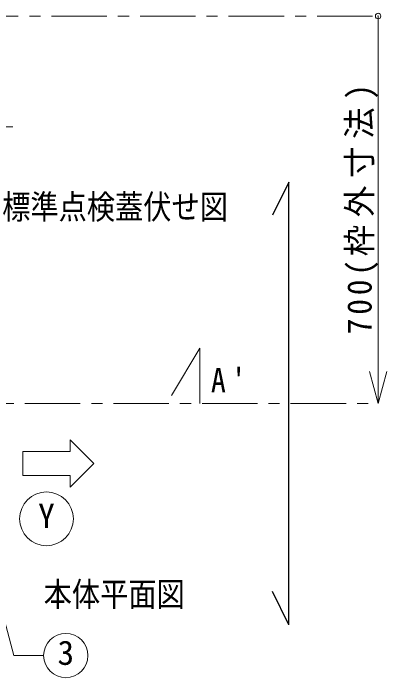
# Model space of a CAD drawing. Units: millimetres at full size, sheet at 1:10; details may follow other scales. Extents: x -2125 to 1925, y -1405 to 1405.
# Drawn here: x 234 to 571, y 407 to 1008 of the extents above; entities that cross this region are included whole.
import ezdxf
from ezdxf.enums import TextEntityAlignment as Align

# ---------------------------------------------------------------- set-up
doc = ezdxf.new("R2010")
doc.units = ezdxf.units.MM
doc.header["$LTSCALE"] = 10
doc.header["$PDMODE"] = 32
doc.header["$PDSIZE"] = 5
doc.linetypes.add('CHAIN1', pattern=[8, 5, -1, 1, -1])
doc.layers.add('0-A', color=4, linetype='Continuous', lineweight=9)
doc.styles.add('ＭＳ ゴシック', font='')
doc.styles.get('ＭＳ ゴシック').set_extended_font_data('MS Gothic')

msp = doc.modelspace()

# ---------------------------------------------------------------- linework, layer by layer
at = {"layer": '0-A', "linetype": 'CHAIN1'}
for p, q in [((188.2, 1005.02), (563.2, 1005.02)), ((163.2, 905.02), (243.1, 905.02)), ((402.2, 705.02), (372.2, 655.02)), ((402.2, 705.02), (402.2, 655.02)), ((-1355.8, 655.02), (563.2, 655.02))]:
    msp.add_line(p, q, dxfattribs=at)
at = {"layer": '0-A'}
for p, q in [((563.2, 655.02), (563.2, 1005.02)), ((563.2, 655.02), (555.44, 684)), ((563.2, 655.02), (570.97, 684)), ((306.49, 600.73), (285.06, 622.16)), ((285.06, 611.45), (285.06, 622.16)), ((242.2, 611.45), (285.06, 611.45)), ((242.2, 590.02), (242.2, 611.45)), ((306.49, 600.73), (285.06, 579.3)), ((242.2, 590.02), (285.06, 590.02)), ((285.06, 579.3), (285.06, 590.02))]:
    msp.add_line(p, q, dxfattribs=at)
at = {"layer": '0-A', "color": 7, "lineweight": 18}
for p, q in [((186.9, 603.87), (234.24, 427.18)), ((234.24, 427.18), (261.1, 427.18))]:
    msp.add_line(p, q, dxfattribs=at)
at = {"layer": '0-A', "color": 5, "lineweight": 25}
msp.add_line((482.7, 455.02), (467.7, 485.02), dxfattribs=at)
msp.add_lwpolyline([(482.7, 455.02), (482.7, 855.02), (467.7, 825.02)], dxfattribs=at)
at = {"layer": '0-A', "color": 7, "lineweight": 18}
for centre, radius in [((263.63, 550.73), 24.29), ((281.1, 427.18), 20)]:
    msp.add_circle(centre, radius, dxfattribs=at)
at = {"layer": '0-A'}
msp.add_point((563.2, 1005.02), dxfattribs=at)

# ---------------------------------------------------------------- texts
at = {"layer": '0-A', "color": 7, "style": 'ＭＳ ゴシック', "width": 0.85}
for s, p in [('標準点検蓋伏せ図', (223.6, 815.02)), ('本体平面図', (261.1, 465.02))]:
    msp.add_text(s, height=21.99, dxfattribs=at).set_placement(p, align=Align.BOTTOM_LEFT)
at = {"layer": '0-A', "color": 7, "style": 'ＭＳ ゴシック'}
for s, p in [('Y', (256.13, 535.73)), ('3', (273.6, 412.18))]:
    msp.add_text(s, height=21.99, dxfattribs=at).set_placement(p, align=Align.BOTTOM_LEFT)
at = {"layer": '0-A', "color": 7, "insert": (563.2, 717.52), "char_height": 21.99, "attachment_point": 7, "rotation": 90, "style": 'ＭＳ ゴシック'}
msp.add_mtext('\\T1.24;\\W0.95;700(枠外寸法)', dxfattribs=at)
at = {"layer": '0-A', "color": 7, "insert": (412.2, 665.02), "char_height": 21.99, "attachment_point": 7, "style": 'ＭＳ ゴシック'}
msp.add_mtext("\\T1.36;\\W0.9;A'", dxfattribs=at)

doc.saveas('drawing.dxf')
